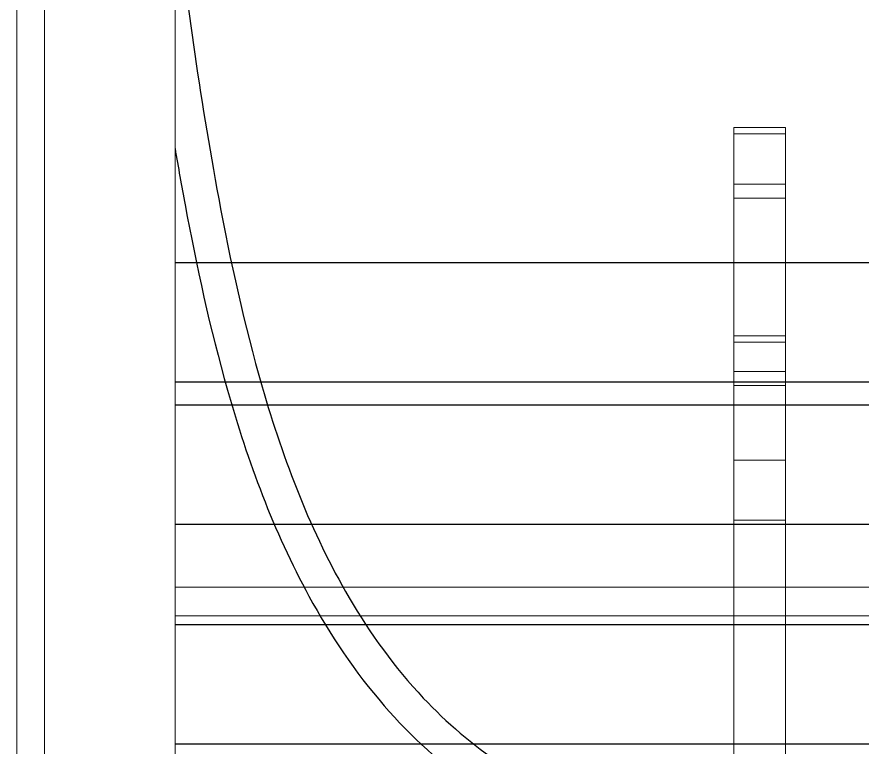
# Model space of a CAD drawing. Header units: feet. Extents: x -21 to 5170, y -254 to 1413.
# Drawn here: x 1850.88 to 1859.1, y 61.5 to 68.59 of the extents above; entities that cross this region are included whole.
import ezdxf
from ezdxf.lldxf.tags import DXFTag

# ---------------------------------------------------------------- set-up
doc = ezdxf.new("R2010")
doc.units = ezdxf.units.FT
doc.header["$MEASUREMENT"] = 0
for name, color, linetype in [('ATI CENTER SUPPORT', 7, 'Continuous'), ('DC FEEEDERS', 1, 'Continuous'), ('PV-AG-DC1', 142, 'DC1'), ('WIRE MANAGEMENT', 4, 'Continuous')]:
    doc.layers.add(name, color=color, linetype=linetype)
doc.styles.add('NEI-A', font='arial.ttf')
tags = doc.linetypes.add('DC1', pattern='A,0.176989,-0.035266,["DC1",NEI-A,S=0.1,R=0,X=0,Y=-0.05],-0.314734,0.176989', length=0.703978).pattern_tags.tags
tags[6] = DXFTag(74, 10)

msp = doc.modelspace()

# ---------------------------------------------------------------- linework, layer by layer
at = {"layer": 'ATI CENTER SUPPORT', "color": 8, "linetype": 'Continuous', "lineweight": 15}
for p, q in [((1850.88442, 108.06425), (1850.88442, 25.40257)), ((1851.15204, 108.06425), (1851.15204, 25.40257)), ((1852.42153, 108.06425), (1852.42153, 25.40257))]:
    msp.add_line(p, q, dxfattribs=at)
at = {"layer": 'DC FEEEDERS'}
for points in [[(1852.42153, 66.20605), (2087.77006, 66.20605)], [(1852.42153, 65.04605), (2087.77006, 65.04605)], [(1852.42153, 64.8241), (2087.77006, 64.8241)], [(1852.42153, 63.6641), (2087.77006, 63.6641)], [(1852.42153, 62.68671), (2087.77006, 62.68671)], [(1852.42153, 61.52671), (2087.77006, 61.52671)]]:
    msp.add_lwpolyline(points, dxfattribs=at)
at = {"layer": 'PV-AG-DC1'}
for points, knots in [([(1852.42153, 69.78642), (1852.52235, 68.82323), (1852.65729, 67.83961), (1852.95895, 66.2223), (1853.0924, 65.60398), (1853.47654, 64.28063), (1853.74335, 63.58056), (1854.31868, 62.59835), (1854.55629, 62.26897), (1855.06104, 61.7335), (1855.31618, 61.51671), (1855.86073, 61.14947), (1856.14962, 60.99601), (1856.61259, 60.79304), (1856.78017, 60.72762), (1856.95018, 60.66783), (1857.0007, 60.65006), (1857.05144, 60.63279), (1857.10218, 60.61552), (1857.3765, 60.52214), (1857.65082, 60.42875), (1857.92514, 60.33537), (1858.25069, 60.22455), (1858.57624, 60.11373), (1858.90178, 60.00291)], [5.1545752, 5.1545752, 5.1545752, 5.1545752, 7.9899379, 7.9899379, 9.6765806, 9.6765806, 11.6858612, 11.6858612, 12.7996381, 12.7996381, 13.7036105, 13.7036105, 14.6075829, 14.6075829, 15.1058256, 15.1058256, 15.1058256, 15.2539006, 15.2539006, 15.2539006, 16.0544781, 16.0544781, 16.0544781, 17.004551, 17.004551, 17.004551, 17.004551]), ([(1852.42153, 67.31546), (1852.45239, 67.1336), (1852.4849, 66.95077), (1852.62928, 66.17638), (1852.75993, 65.56715), (1853.12854, 64.27594), (1853.37823, 63.59495), (1853.92876, 62.58715), (1854.16861, 62.22756), (1854.71363, 61.60004), (1855.01487, 61.3271), (1855.58017, 60.9329), (1855.82816, 60.79121), (1856.08228, 60.66783), (1856.15432, 60.63286), (1856.22686, 60.59935), (1856.29939, 60.56584), (1856.4657, 60.48902), (1856.63201, 60.41219), (1856.79832, 60.33537), (1857.03822, 60.22455), (1857.27812, 60.11373), (1857.51803, 60.00291), (1857.64363, 59.94489), (1857.76924, 59.88686), (1857.89485, 59.82884), (1858.00914, 59.77604), (1858.12344, 59.72324), (1858.23774, 59.67045)], [7.4787728, 7.4787728, 7.4787728, 7.4787728, 7.9877747, 7.9877747, 9.6227732, 9.6227732, 11.503335, 11.503335, 12.6223337, 12.6223337, 13.6409475, 13.6409475, 14.3830075, 14.3830075, 14.3830075, 14.5933778, 14.5933778, 14.5933778, 15.0757196, 15.0757196, 15.0757196, 15.7715112, 15.7715112, 15.7715112, 16.1358044, 16.1358044, 16.1358044, 16.4673028, 16.4673028, 16.4673028, 16.4673028])]:
    msp.add_open_spline(points, degree=3, knots=knots, dxfattribs=at)
at = {"layer": 'WIRE MANAGEMENT', "color": 4, "linetype": 'Continuous', "lineweight": 18, "elevation": 0.11854, "flags": 128}
for points in [[(1858.35417, 67.51993), (1857.85417, 67.51993)], [(1857.85417, 59.11993), (1857.85417, 67.51993)], [(1858.35417, 67.45884), (1857.85417, 67.45884)], [(1858.35417, 67.51993), (1858.35417, 59.11993)], [(1858.35417, 66.96978), (1857.85417, 66.96978)], [(1858.35417, 66.83421), (1857.85417, 66.83421)], [(1858.35417, 65.49308), (1857.85417, 65.49308)], [(1858.35417, 65.43185), (1857.85417, 65.43185)], [(1858.35417, 65.14677), (1857.85417, 65.14677)], [(1858.35417, 65.01119), (1857.85417, 65.01119)], [(1858.35417, 64.28499), (1857.85417, 64.28499)], [(1858.35417, 63.70274), (1857.85417, 63.70274)], [(1852.42153, 63.05156), (2087.77006, 63.05156)], [(1852.42153, 62.77349), (2087.77006, 62.77349)]]:
    msp.add_lwpolyline(points, dxfattribs=at)

doc.saveas('drawing.dxf')
